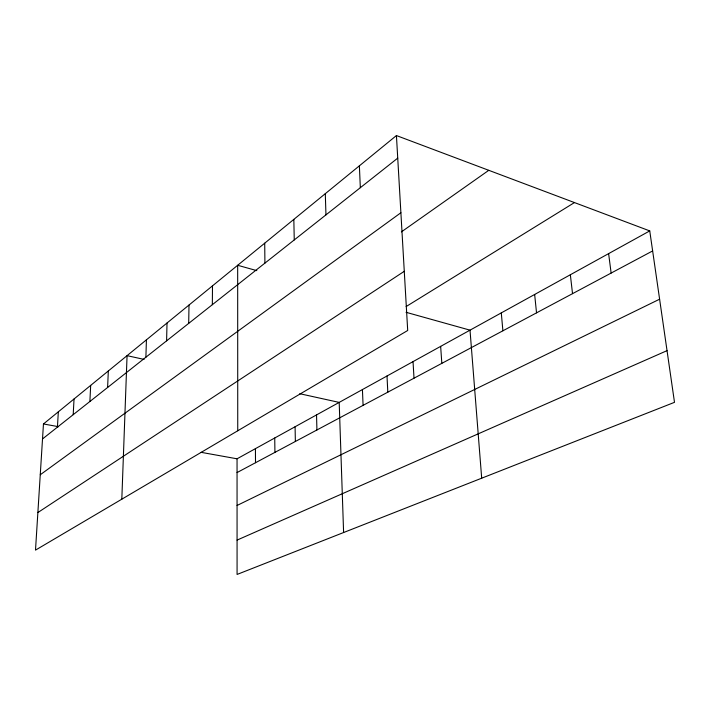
<?xml version="1.0" encoding="UTF-8"?>
<svg xmlns="http://www.w3.org/2000/svg" width="710" height="710" viewBox="0 0 710 710"><rect width="100%" height="100%" fill="white"/><g stroke="black" fill="none" stroke-linecap="round" stroke-linejoin="round"><path stroke-width="1.06" d="M212.343 304.688L212.494 285.855M188.7 323.37L189.002 305.052M166.601 340.844L167.019 323.006M145.896 357.21L146.42 339.841M121.818 499.192L127.063 355.657L144.086 359.402M107.618 387.474L108.319 370.975M89.895 401.478L90.676 385.397M73.201 414.684L74.035 398.984M57.43 427.154L58.326 411.827M396.428 135.557L43.461 423.968L35.5 550.126L407.7 330.487L396.428 135.557L649.748 230.91L674.5 402.33L237.078 574.443L237.051 458.802L649.748 230.91M42.52 438.94L397.733 158.126M40.257 474.759L400.893 212.743M401.39 231.895L488.773 170.32M37.87 512.558L404.283 271.3M406.12 306.569L574.461 202.572M237.06 472.567L652.641 250.932M237.069 505.467L659.608 299.194M237.069 540.097L667.036 350.642M43.461 423.968L58.575 426.692M201.045 452.323L237.051 458.802M299.78 393.722L339.194 402.401L343.605 532.527M256.825 270.634L237.672 265.283L237.743 430.784M406.04 312.293L470.011 330.159L481.691 478.194M608.621 253.621L611.132 273.066M570.352 274.752L572.526 293.656M534.657 294.464L536.529 312.853M501.287 312.888L502.893 330.789M440.653 346.373L441.824 363.36M413.034 361.621L414.01 378.19M387.003 375.998L387.811 392.168M359.375 165.829L360.334 187.688M362.428 389.568L363.085 405.357M325.295 193.679L325.961 214.864M316.536 414.915L316.926 429.967M293.833 219.39L294.251 239.936M295.085 426.763L295.36 441.469M274.734 437.99L274.921 452.377M264.715 243.184L264.91 263.126M255.422 448.658L255.511 462.725"/></g></svg>
